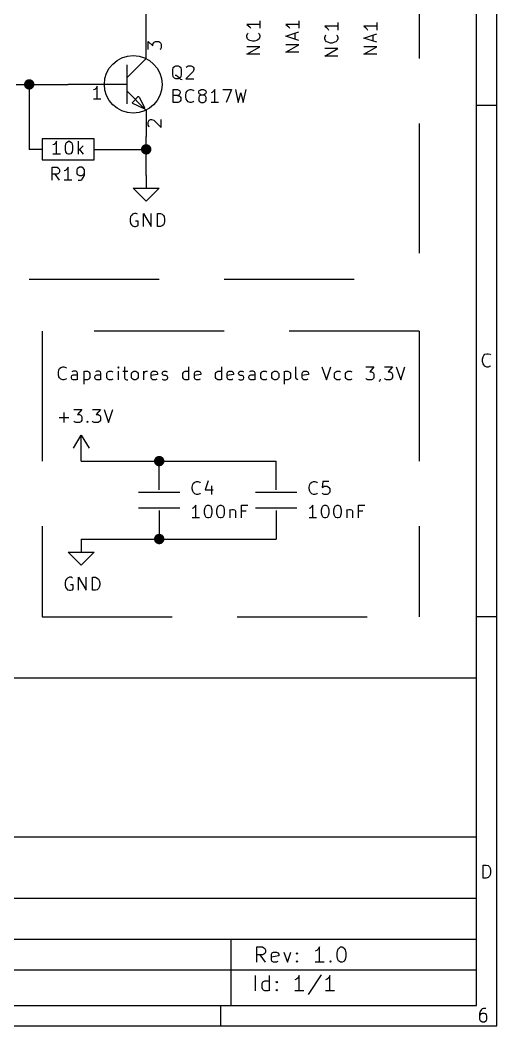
# Model space of a CAD drawing. Extents: x 0.4 to 11.3, y -7.9 to -0.4.
# Drawn here: x 9.465 to 11.299, y -7.874 to -4.002 of the extents above; entities that cross this region are included whole.
import ezdxf

# ---------------------------------------------------------------- set-up
doc = ezdxf.new("R2010")
doc.units = 0
doc.header["$MEASUREMENT"] = 0
doc.linetypes.add('DASHED', pattern=[0.75, 0.5, -0.25])
for name, color, linetype in [('BLACK', 7, 'CONTINUOUS'), ('BLUE3', 171, 'CONTINUOUS'), ('CYAN2', 4, 'CONTINUOUS'), ('GREEN2', 3, 'CONTINUOUS'), ('RED2', 1, 'CONTINUOUS')]:
    doc.layers.add(name, color=color, linetype=linetype)

msp = doc.modelspace()

# ---------------------------------------------------------------- linework, layer by layer
at = {"layer": 'BLACK', "linetype": 'CONTINUOUS'}
for p, q in [((10.387, -4.019), (10.337, -4.019)), ((10.337, -4.019), (10.344, -4.024)), ((10.344, -4.024), (10.349, -4.029)), ((10.387, -4.005), (10.387, -4.033)), ((10.537, -4.019), (10.487, -4.019)), ((10.487, -4.019), (10.494, -4.024)), ((10.494, -4.024), (10.499, -4.029)), ((10.537, -4.005), (10.537, -4.033)), ((10.687, -4.026), (10.637, -4.026)), ((10.637, -4.026), (10.644, -4.031)), ((10.687, -4.012), (10.687, -4.041)), ((10.837, -4.026), (10.787, -4.026)), ((10.787, -4.026), (10.794, -4.031)), ((10.837, -4.012), (10.837, -4.041)), ((10.337, -4.062), (10.34, -4.055)), ((10.337, -4.067), (10.337, -4.062)), ((10.34, -4.055), (10.342, -4.053)), ((10.349, -4.029), (10.351, -4.033)), ((10.382, -4.053), (10.385, -4.055)), ((10.385, -4.055), (10.387, -4.062)), ((10.387, -4.062), (10.387, -4.067)), ((10.487, -4.064), (10.537, -4.048)), ((10.537, -4.081), (10.487, -4.064)), ((10.499, -4.029), (10.501, -4.033)), ((10.523, -4.076), (10.523, -4.053)), ((10.637, -4.069), (10.64, -4.062)), ((10.64, -4.062), (10.642, -4.06)), ((10.644, -4.031), (10.649, -4.036)), ((10.649, -4.036), (10.651, -4.041)), ((10.682, -4.06), (10.685, -4.062)), ((10.685, -4.062), (10.687, -4.069)), ((10.787, -4.072), (10.837, -4.055)), ((10.794, -4.031), (10.799, -4.036)), ((10.799, -4.036), (10.801, -4.041)), ((10.823, -4.083), (10.823, -4.06)), ((10.34, -4.074), (10.337, -4.067)), ((10.344, -4.079), (10.34, -4.074)), ((10.349, -4.081), (10.344, -4.079)), ((10.359, -4.083), (10.349, -4.081)), ((10.366, -4.083), (10.359, -4.083)), ((10.375, -4.081), (10.366, -4.083)), ((10.38, -4.079), (10.375, -4.081)), ((10.385, -4.074), (10.38, -4.079)), ((10.387, -4.067), (10.385, -4.074)), ((10.487, -4.126), (10.537, -4.098)), ((10.537, -4.098), (10.487, -4.098)), ((10.637, -4.074), (10.637, -4.069)), ((10.64, -4.081), (10.637, -4.074)), ((10.644, -4.086), (10.64, -4.081)), ((10.649, -4.088), (10.644, -4.086)), ((10.659, -4.091), (10.649, -4.088)), ((10.666, -4.091), (10.659, -4.091)), ((10.675, -4.088), (10.666, -4.091)), ((10.68, -4.086), (10.675, -4.088)), ((10.685, -4.081), (10.68, -4.086)), ((10.687, -4.074), (10.685, -4.081)), ((10.687, -4.069), (10.687, -4.074)), ((10.837, -4.088), (10.787, -4.072)), ((10.337, -4.133), (10.387, -4.105)), ((10.387, -4.105), (10.337, -4.105)), ((10.387, -4.133), (10.337, -4.133)), ((10.537, -4.126), (10.487, -4.126)), ((10.637, -4.141), (10.687, -4.112)), ((10.687, -4.112), (10.637, -4.112)), ((10.687, -4.141), (10.637, -4.141)), ((10.787, -4.133), (10.837, -4.105)), ((10.837, -4.105), (10.787, -4.105)), ((10.837, -4.133), (10.787, -4.133))]:
    msp.add_line(p, q, dxfattribs=at)
at = {"layer": 'BLUE3', "linetype": 'DASHED'}
for p, q in [((11, -0.65), (11, -5)), ((8, -5), (11, -5)), ((11, -5.2), (9.55, -5.2)), ((9.55, -5.2), (9.55, -6.3)), ((11, -5.2), (11, -6.3)), ((9.55, -6.3), (11, -6.3))]:
    msp.add_line(p, q, dxfattribs=at)
at = {"layer": 'BLUE3', "linetype": 'CONTINUOUS'}
for p, q in [((9.617, -5.344), (9.622, -5.34)), ((9.622, -5.34), (9.629, -5.337)), ((9.629, -5.337), (9.633, -5.337)), ((9.633, -5.337), (9.641, -5.34)), ((9.641, -5.34), (9.643, -5.342)), ((9.843, -5.337), (9.841, -5.34)), ((9.841, -5.34), (9.843, -5.342)), ((9.845, -5.34), (9.843, -5.337)), ((9.843, -5.337), (9.843, -5.342)), ((9.843, -5.342), (9.845, -5.34)), ((9.867, -5.337), (9.867, -5.38)), ((10.114, -5.387), (10.114, -5.337)), ((10.241, -5.387), (10.241, -5.337)), ((10.526, -5.38), (10.526, -5.337)), ((10.626, -5.337), (10.643, -5.387)), ((10.643, -5.387), (10.66, -5.337)), ((10.795, -5.337), (10.826, -5.337)), ((10.826, -5.337), (10.81, -5.356)), ((10.867, -5.337), (10.898, -5.337)), ((10.898, -5.337), (10.881, -5.356)), ((10.912, -5.337), (10.929, -5.387)), ((10.929, -5.387), (10.945, -5.337)), ((9.612, -5.359), (9.614, -5.349)), ((9.612, -5.366), (9.612, -5.359)), ((9.614, -5.375), (9.612, -5.366)), ((9.614, -5.349), (9.617, -5.344)), ((9.617, -5.38), (9.614, -5.375)), ((9.622, -5.385), (9.617, -5.38)), ((9.662, -5.375), (9.664, -5.37)), ((9.662, -5.38), (9.662, -5.375)), ((9.664, -5.385), (9.662, -5.38)), ((9.669, -5.354), (9.664, -5.356)), ((9.664, -5.37), (9.669, -5.368)), ((9.679, -5.354), (9.669, -5.354)), ((9.669, -5.368), (9.681, -5.368)), ((9.683, -5.356), (9.679, -5.354)), ((9.681, -5.368), (9.686, -5.366)), ((9.686, -5.361), (9.683, -5.356)), ((9.686, -5.387), (9.686, -5.361)), ((9.71, -5.354), (9.71, -5.404)), ((9.71, -5.356), (9.714, -5.354)), ((9.714, -5.354), (9.724, -5.354)), ((9.724, -5.354), (9.729, -5.356)), ((9.729, -5.356), (9.731, -5.359)), ((9.731, -5.359), (9.733, -5.363)), ((9.733, -5.378), (9.731, -5.382)), ((9.733, -5.363), (9.733, -5.378)), ((9.753, -5.375), (9.755, -5.37)), ((9.753, -5.38), (9.753, -5.375)), ((9.755, -5.385), (9.753, -5.38)), ((9.76, -5.354), (9.755, -5.356)), ((9.755, -5.37), (9.76, -5.368)), ((9.769, -5.354), (9.76, -5.354)), ((9.76, -5.368), (9.772, -5.368)), ((9.774, -5.356), (9.769, -5.354)), ((9.772, -5.368), (9.776, -5.366)), ((9.776, -5.361), (9.774, -5.356)), ((9.776, -5.387), (9.776, -5.361)), ((9.798, -5.363), (9.8, -5.359)), ((9.798, -5.378), (9.798, -5.363)), ((9.8, -5.382), (9.798, -5.378)), ((9.8, -5.359), (9.803, -5.356)), ((9.803, -5.356), (9.807, -5.354)), ((9.807, -5.354), (9.817, -5.354)), ((9.817, -5.354), (9.822, -5.356)), ((9.843, -5.387), (9.843, -5.354)), ((9.86, -5.354), (9.879, -5.354)), ((9.867, -5.38), (9.869, -5.385)), ((9.893, -5.363), (9.895, -5.359)), ((9.893, -5.378), (9.893, -5.363)), ((9.895, -5.382), (9.893, -5.378)), ((9.895, -5.359), (9.898, -5.356)), ((9.898, -5.356), (9.903, -5.354)), ((9.903, -5.354), (9.91, -5.354)), ((9.91, -5.354), (9.914, -5.356)), ((9.914, -5.356), (9.917, -5.359)), ((9.917, -5.359), (9.919, -5.363)), ((9.919, -5.378), (9.917, -5.382)), ((9.919, -5.363), (9.919, -5.378)), ((9.941, -5.387), (9.941, -5.354)), ((9.941, -5.363), (9.943, -5.359)), ((9.943, -5.359), (9.945, -5.356)), ((9.945, -5.356), (9.95, -5.354)), ((9.95, -5.354), (9.955, -5.354)), ((9.969, -5.361), (9.972, -5.356)), ((9.969, -5.38), (9.969, -5.361)), ((9.993, -5.366), (9.969, -5.37)), ((9.972, -5.385), (9.969, -5.38)), ((9.972, -5.356), (9.976, -5.354)), ((9.976, -5.354), (9.986, -5.354)), ((9.986, -5.354), (9.991, -5.356)), ((9.991, -5.356), (9.993, -5.361)), ((9.993, -5.361), (9.993, -5.366)), ((10.012, -5.361), (10.014, -5.356)), ((10.012, -5.363), (10.012, -5.361)), ((10.014, -5.368), (10.012, -5.363)), ((10.014, -5.356), (10.019, -5.354)), ((10.019, -5.37), (10.014, -5.368)), ((10.019, -5.354), (10.026, -5.354)), ((10.026, -5.37), (10.019, -5.37)), ((10.026, -5.354), (10.031, -5.356)), ((10.031, -5.373), (10.026, -5.37)), ((10.033, -5.378), (10.031, -5.373)), ((10.031, -5.385), (10.033, -5.38)), ((10.033, -5.38), (10.033, -5.378)), ((10.091, -5.363), (10.093, -5.359)), ((10.091, -5.378), (10.091, -5.363)), ((10.093, -5.382), (10.091, -5.378)), ((10.093, -5.359), (10.095, -5.356)), ((10.095, -5.356), (10.1, -5.354)), ((10.1, -5.354), (10.11, -5.354)), ((10.11, -5.354), (10.114, -5.356)), ((10.136, -5.361), (10.138, -5.356)), ((10.136, -5.38), (10.136, -5.361)), ((10.16, -5.366), (10.136, -5.37)), ((10.138, -5.385), (10.136, -5.38)), ((10.138, -5.356), (10.143, -5.354)), ((10.143, -5.354), (10.153, -5.354)), ((10.153, -5.354), (10.157, -5.356)), ((10.157, -5.356), (10.16, -5.361)), ((10.16, -5.361), (10.16, -5.366)), ((10.217, -5.363), (10.219, -5.359)), ((10.217, -5.378), (10.217, -5.363)), ((10.219, -5.382), (10.217, -5.378)), ((10.219, -5.359), (10.222, -5.356)), ((10.222, -5.356), (10.226, -5.354)), ((10.226, -5.354), (10.236, -5.354)), ((10.236, -5.354), (10.241, -5.356)), ((10.262, -5.361), (10.264, -5.356)), ((10.262, -5.38), (10.262, -5.361)), ((10.286, -5.366), (10.262, -5.37)), ((10.264, -5.385), (10.262, -5.38)), ((10.264, -5.356), (10.269, -5.354)), ((10.269, -5.354), (10.279, -5.354)), ((10.279, -5.354), (10.283, -5.356)), ((10.283, -5.356), (10.286, -5.361)), ((10.286, -5.361), (10.286, -5.366)), ((10.305, -5.361), (10.307, -5.356)), ((10.305, -5.363), (10.305, -5.361)), ((10.307, -5.368), (10.305, -5.363)), ((10.307, -5.356), (10.312, -5.354)), ((10.312, -5.37), (10.307, -5.368)), ((10.312, -5.354), (10.319, -5.354)), ((10.319, -5.37), (10.312, -5.37)), ((10.319, -5.354), (10.324, -5.356)), ((10.324, -5.373), (10.319, -5.37)), ((10.326, -5.378), (10.324, -5.373)), ((10.324, -5.385), (10.326, -5.38)), ((10.326, -5.38), (10.326, -5.378)), ((10.345, -5.375), (10.348, -5.37)), ((10.345, -5.38), (10.345, -5.375)), ((10.348, -5.385), (10.345, -5.38)), ((10.353, -5.354), (10.348, -5.356)), ((10.348, -5.37), (10.353, -5.368)), ((10.362, -5.354), (10.353, -5.354)), ((10.353, -5.368), (10.364, -5.368)), ((10.367, -5.356), (10.362, -5.354)), ((10.364, -5.368), (10.369, -5.366)), ((10.369, -5.361), (10.367, -5.356)), ((10.369, -5.387), (10.369, -5.361)), ((10.391, -5.363), (10.393, -5.359)), ((10.391, -5.378), (10.391, -5.363)), ((10.393, -5.382), (10.391, -5.378)), ((10.393, -5.359), (10.395, -5.356)), ((10.395, -5.356), (10.4, -5.354)), ((10.4, -5.354), (10.41, -5.354)), ((10.41, -5.354), (10.414, -5.356)), ((10.433, -5.363), (10.436, -5.359)), ((10.433, -5.378), (10.433, -5.363)), ((10.436, -5.382), (10.433, -5.378)), ((10.436, -5.359), (10.438, -5.356)), ((10.438, -5.356), (10.443, -5.354)), ((10.443, -5.354), (10.45, -5.354)), ((10.45, -5.354), (10.455, -5.356)), ((10.455, -5.356), (10.457, -5.359)), ((10.457, -5.359), (10.46, -5.363)), ((10.46, -5.378), (10.457, -5.382)), ((10.46, -5.363), (10.46, -5.378)), ((10.481, -5.354), (10.481, -5.404)), ((10.481, -5.356), (10.486, -5.354)), ((10.486, -5.354), (10.495, -5.354)), ((10.495, -5.354), (10.5, -5.356)), ((10.5, -5.356), (10.503, -5.359)), ((10.503, -5.359), (10.505, -5.363)), ((10.505, -5.378), (10.503, -5.382)), ((10.505, -5.363), (10.505, -5.378)), ((10.529, -5.385), (10.526, -5.38)), ((10.55, -5.361), (10.553, -5.356)), ((10.55, -5.38), (10.55, -5.361)), ((10.574, -5.366), (10.55, -5.37)), ((10.553, -5.385), (10.55, -5.38)), ((10.553, -5.356), (10.557, -5.354)), ((10.557, -5.354), (10.567, -5.354)), ((10.567, -5.354), (10.572, -5.356)), ((10.572, -5.356), (10.574, -5.361)), ((10.574, -5.361), (10.574, -5.366)), ((10.674, -5.363), (10.676, -5.359)), ((10.674, -5.378), (10.674, -5.363)), ((10.676, -5.382), (10.674, -5.378)), ((10.676, -5.359), (10.679, -5.356)), ((10.679, -5.356), (10.683, -5.354)), ((10.683, -5.354), (10.693, -5.354)), ((10.693, -5.354), (10.698, -5.356)), ((10.717, -5.363), (10.719, -5.359)), ((10.717, -5.378), (10.717, -5.363)), ((10.719, -5.382), (10.717, -5.378)), ((10.719, -5.359), (10.722, -5.356)), ((10.722, -5.356), (10.726, -5.354)), ((10.726, -5.354), (10.736, -5.354)), ((10.736, -5.354), (10.741, -5.356)), ((10.81, -5.356), (10.817, -5.356)), ((10.817, -5.356), (10.822, -5.359)), ((10.822, -5.359), (10.824, -5.361)), ((10.824, -5.361), (10.826, -5.366)), ((10.826, -5.378), (10.824, -5.382)), ((10.826, -5.366), (10.826, -5.378)), ((10.881, -5.356), (10.888, -5.356)), ((10.888, -5.356), (10.893, -5.359)), ((10.893, -5.359), (10.895, -5.361)), ((10.895, -5.361), (10.898, -5.366)), ((10.898, -5.378), (10.895, -5.382)), ((10.898, -5.366), (10.898, -5.378)), ((9.629, -5.387), (9.622, -5.385)), ((9.633, -5.387), (9.629, -5.387)), ((9.641, -5.385), (9.633, -5.387)), ((9.643, -5.382), (9.641, -5.385)), ((9.669, -5.387), (9.664, -5.385)), ((9.681, -5.387), (9.669, -5.387)), ((9.686, -5.385), (9.681, -5.387)), ((9.714, -5.387), (9.71, -5.385)), ((9.724, -5.387), (9.714, -5.387)), ((9.729, -5.385), (9.724, -5.387)), ((9.731, -5.382), (9.729, -5.385)), ((9.76, -5.387), (9.755, -5.385)), ((9.772, -5.387), (9.76, -5.387)), ((9.776, -5.385), (9.772, -5.387)), ((9.803, -5.385), (9.8, -5.382)), ((9.807, -5.387), (9.803, -5.385)), ((9.817, -5.387), (9.807, -5.387)), ((9.822, -5.385), (9.817, -5.387)), ((9.869, -5.385), (9.874, -5.387)), ((9.874, -5.387), (9.879, -5.387)), ((9.898, -5.385), (9.895, -5.382)), ((9.903, -5.387), (9.898, -5.385)), ((9.91, -5.387), (9.903, -5.387)), ((9.914, -5.385), (9.91, -5.387)), ((9.917, -5.382), (9.914, -5.385)), ((9.976, -5.387), (9.972, -5.385)), ((9.986, -5.387), (9.976, -5.387)), ((9.991, -5.385), (9.986, -5.387)), ((10.012, -5.385), (10.017, -5.387)), ((10.017, -5.387), (10.026, -5.387)), ((10.026, -5.387), (10.031, -5.385)), ((10.095, -5.385), (10.093, -5.382)), ((10.1, -5.387), (10.095, -5.385)), ((10.11, -5.387), (10.1, -5.387)), ((10.114, -5.385), (10.11, -5.387)), ((10.143, -5.387), (10.138, -5.385)), ((10.153, -5.387), (10.143, -5.387)), ((10.157, -5.385), (10.153, -5.387)), ((10.222, -5.385), (10.219, -5.382)), ((10.226, -5.387), (10.222, -5.385)), ((10.236, -5.387), (10.226, -5.387)), ((10.241, -5.385), (10.236, -5.387)), ((10.269, -5.387), (10.264, -5.385)), ((10.279, -5.387), (10.269, -5.387)), ((10.283, -5.385), (10.279, -5.387)), ((10.305, -5.385), (10.31, -5.387)), ((10.31, -5.387), (10.319, -5.387)), ((10.319, -5.387), (10.324, -5.385)), ((10.353, -5.387), (10.348, -5.385)), ((10.364, -5.387), (10.353, -5.387)), ((10.369, -5.385), (10.364, -5.387)), ((10.395, -5.385), (10.393, -5.382)), ((10.4, -5.387), (10.395, -5.385)), ((10.41, -5.387), (10.4, -5.387)), ((10.414, -5.385), (10.41, -5.387)), ((10.438, -5.385), (10.436, -5.382)), ((10.443, -5.387), (10.438, -5.385)), ((10.45, -5.387), (10.443, -5.387)), ((10.455, -5.385), (10.45, -5.387)), ((10.457, -5.382), (10.455, -5.385)), ((10.486, -5.387), (10.481, -5.385)), ((10.495, -5.387), (10.486, -5.387)), ((10.5, -5.385), (10.495, -5.387)), ((10.503, -5.382), (10.5, -5.385)), ((10.533, -5.387), (10.529, -5.385)), ((10.557, -5.387), (10.553, -5.385)), ((10.567, -5.387), (10.557, -5.387)), ((10.572, -5.385), (10.567, -5.387)), ((10.679, -5.385), (10.676, -5.382)), ((10.683, -5.387), (10.679, -5.385)), ((10.693, -5.387), (10.683, -5.387)), ((10.698, -5.385), (10.693, -5.387)), ((10.722, -5.385), (10.719, -5.382)), ((10.726, -5.387), (10.722, -5.385)), ((10.736, -5.387), (10.726, -5.387)), ((10.741, -5.385), (10.736, -5.387)), ((10.798, -5.385), (10.795, -5.382)), ((10.803, -5.387), (10.798, -5.385)), ((10.817, -5.387), (10.803, -5.387)), ((10.822, -5.385), (10.817, -5.387)), ((10.824, -5.382), (10.822, -5.385)), ((10.848, -5.392), (10.845, -5.394)), ((10.85, -5.387), (10.848, -5.392)), ((10.85, -5.385), (10.85, -5.387)), ((10.869, -5.385), (10.867, -5.382)), ((10.874, -5.387), (10.869, -5.385)), ((10.888, -5.387), (10.874, -5.387)), ((10.893, -5.385), (10.888, -5.387)), ((10.895, -5.382), (10.893, -5.385))]:
    msp.add_line(p, q, dxfattribs=at)
at = {"layer": 'CYAN2', "linetype": 'CONTINUOUS'}
for p, q in [((10.054, -4.185), (10.059, -4.181)), ((10.059, -4.181), (10.064, -4.178)), ((10.064, -4.178), (10.073, -4.178)), ((10.073, -4.178), (10.078, -4.181)), ((10.078, -4.181), (10.083, -4.185)), ((10.104, -4.183), (10.107, -4.181)), ((10.107, -4.181), (10.112, -4.178)), ((10.112, -4.178), (10.123, -4.178)), ((10.123, -4.178), (10.128, -4.181)), ((10.128, -4.181), (10.131, -4.183)), ((10.052, -4.195), (10.054, -4.185)), ((10.052, -4.211), (10.052, -4.195)), ((10.054, -4.221), (10.052, -4.211)), ((10.066, -4.216), (10.062, -4.216)), ((10.071, -4.219), (10.066, -4.216)), ((10.078, -4.226), (10.071, -4.219)), ((10.083, -4.185), (10.085, -4.195)), ((10.085, -4.211), (10.083, -4.221)), ((10.085, -4.195), (10.085, -4.211)), ((10.131, -4.2), (10.102, -4.228)), ((10.131, -4.183), (10.133, -4.188)), ((10.133, -4.192), (10.131, -4.2)), ((10.133, -4.188), (10.133, -4.192)), ((10.059, -4.226), (10.054, -4.221)), ((10.064, -4.228), (10.059, -4.226)), ((10.073, -4.228), (10.064, -4.228)), ((10.078, -4.226), (10.073, -4.228)), ((10.083, -4.221), (10.078, -4.226)), ((10.083, -4.231), (10.078, -4.226)), ((10.088, -4.233), (10.083, -4.231)), ((10.102, -4.228), (10.133, -4.228)), ((10.054, -4.319), (10.054, -4.269)), ((10.054, -4.269), (10.071, -4.269)), ((10.071, -4.293), (10.054, -4.293)), ((10.071, -4.269), (10.076, -4.272)), ((10.076, -4.291), (10.071, -4.293)), ((10.071, -4.293), (10.078, -4.295)), ((10.076, -4.272), (10.078, -4.274)), ((10.078, -4.288), (10.076, -4.291)), ((10.078, -4.274), (10.081, -4.279)), ((10.081, -4.283), (10.078, -4.288)), ((10.078, -4.295), (10.081, -4.298)), ((10.081, -4.279), (10.081, -4.283)), ((10.102, -4.291), (10.104, -4.281)), ((10.102, -4.298), (10.102, -4.291)), ((10.104, -4.281), (10.107, -4.276)), ((10.107, -4.276), (10.112, -4.272)), ((10.112, -4.272), (10.119, -4.269)), ((10.119, -4.269), (10.123, -4.269)), ((10.123, -4.269), (10.131, -4.272)), ((10.131, -4.272), (10.133, -4.274)), ((10.152, -4.279), (10.154, -4.274)), ((10.152, -4.281), (10.152, -4.279)), ((10.154, -4.286), (10.152, -4.281)), ((10.154, -4.295), (10.152, -4.3)), ((10.154, -4.274), (10.157, -4.272)), ((10.157, -4.288), (10.154, -4.286)), ((10.157, -4.293), (10.154, -4.295)), ((10.157, -4.272), (10.162, -4.269)), ((10.162, -4.291), (10.157, -4.288)), ((10.162, -4.291), (10.157, -4.293)), ((10.162, -4.269), (10.171, -4.269)), ((10.171, -4.291), (10.162, -4.291)), ((10.171, -4.269), (10.176, -4.272)), ((10.176, -4.288), (10.171, -4.291)), ((10.176, -4.293), (10.171, -4.291)), ((10.176, -4.272), (10.178, -4.274)), ((10.178, -4.286), (10.176, -4.288)), ((10.178, -4.295), (10.176, -4.293)), ((10.178, -4.274), (10.181, -4.279)), ((10.181, -4.281), (10.178, -4.286)), ((10.181, -4.3), (10.178, -4.295)), ((10.181, -4.279), (10.181, -4.281)), ((10.204, -4.281), (10.2, -4.283)), ((10.209, -4.276), (10.204, -4.281)), ((10.214, -4.269), (10.209, -4.276)), ((10.214, -4.319), (10.214, -4.269)), ((10.245, -4.269), (10.278, -4.269)), ((10.278, -4.269), (10.257, -4.319)), ((10.293, -4.269), (10.304, -4.319)), ((10.304, -4.319), (10.314, -4.283)), ((10.314, -4.283), (10.323, -4.319)), ((10.323, -4.319), (10.335, -4.269)), ((10.073, -4.319), (10.054, -4.319)), ((10.078, -4.317), (10.073, -4.319)), ((10.081, -4.314), (10.078, -4.317)), ((10.081, -4.298), (10.083, -4.302)), ((10.083, -4.31), (10.081, -4.314)), ((10.083, -4.302), (10.083, -4.31)), ((10.104, -4.307), (10.102, -4.298)), ((10.107, -4.312), (10.104, -4.307)), ((10.112, -4.317), (10.107, -4.312)), ((10.119, -4.319), (10.112, -4.317)), ((10.123, -4.319), (10.119, -4.319)), ((10.131, -4.317), (10.123, -4.319)), ((10.133, -4.314), (10.131, -4.317)), ((10.152, -4.3), (10.152, -4.31)), ((10.152, -4.31), (10.154, -4.314)), ((10.154, -4.314), (10.157, -4.317)), ((10.157, -4.317), (10.162, -4.319)), ((10.162, -4.319), (10.171, -4.319)), ((10.171, -4.319), (10.176, -4.317)), ((10.176, -4.317), (10.178, -4.314)), ((10.178, -4.314), (10.181, -4.31)), ((10.181, -4.31), (10.181, -4.3)), ((10.228, -4.319), (10.2, -4.319)), ((9.596, -4.481), (9.591, -4.483)), ((9.601, -4.476), (9.596, -4.481)), ((9.605, -4.469), (9.601, -4.476)), ((9.605, -4.519), (9.605, -4.469)), ((9.639, -4.488), (9.641, -4.479)), ((9.639, -4.5), (9.639, -4.488)), ((9.641, -4.479), (9.644, -4.474)), ((9.644, -4.474), (9.646, -4.472)), ((9.646, -4.472), (9.651, -4.469)), ((9.651, -4.469), (9.655, -4.469)), ((9.655, -4.469), (9.66, -4.472)), ((9.66, -4.472), (9.663, -4.474)), ((9.663, -4.474), (9.665, -4.479)), ((9.665, -4.479), (9.667, -4.488)), ((9.667, -4.488), (9.667, -4.5)), ((9.689, -4.519), (9.689, -4.469)), ((9.708, -4.486), (9.689, -4.505)), ((9.62, -4.519), (9.591, -4.519)), ((9.641, -4.51), (9.639, -4.5)), ((9.644, -4.514), (9.641, -4.51)), ((9.646, -4.517), (9.644, -4.514)), ((9.651, -4.519), (9.646, -4.517)), ((9.655, -4.519), (9.651, -4.519)), ((9.66, -4.517), (9.655, -4.519)), ((9.663, -4.514), (9.66, -4.517)), ((9.665, -4.51), (9.663, -4.514)), ((9.667, -4.5), (9.665, -4.51)), ((9.694, -4.5), (9.708, -4.519)), ((9.588, -4.619), (9.588, -4.569)), ((9.588, -4.569), (9.607, -4.569)), ((9.607, -4.595), (9.588, -4.595)), ((9.616, -4.619), (9.6, -4.595)), ((9.607, -4.569), (9.612, -4.572)), ((9.612, -4.593), (9.607, -4.595)), ((9.612, -4.572), (9.614, -4.574)), ((9.614, -4.591), (9.612, -4.593)), ((9.614, -4.574), (9.616, -4.579)), ((9.616, -4.586), (9.614, -4.591)), ((9.616, -4.579), (9.616, -4.586)), ((9.64, -4.581), (9.635, -4.583)), ((9.645, -4.576), (9.64, -4.581)), ((9.65, -4.569), (9.645, -4.576)), ((9.65, -4.619), (9.65, -4.569)), ((9.685, -4.574), (9.683, -4.579)), ((9.683, -4.579), (9.683, -4.591)), ((9.683, -4.591), (9.685, -4.595)), ((9.688, -4.572), (9.685, -4.574)), ((9.685, -4.595), (9.688, -4.598)), ((9.693, -4.569), (9.688, -4.572)), ((9.688, -4.598), (9.693, -4.6)), ((9.702, -4.569), (9.693, -4.569)), ((9.693, -4.6), (9.702, -4.6)), ((9.707, -4.572), (9.702, -4.569)), ((9.702, -4.6), (9.707, -4.598)), ((9.704, -4.614), (9.709, -4.607)), ((9.709, -4.574), (9.707, -4.572)), ((9.707, -4.598), (9.709, -4.595)), ((9.712, -4.579), (9.709, -4.574)), ((9.709, -4.595), (9.712, -4.591)), ((9.709, -4.607), (9.712, -4.598)), ((9.712, -4.598), (9.712, -4.579)), ((9.664, -4.619), (9.635, -4.619)), ((9.688, -4.619), (9.697, -4.619)), ((9.697, -4.619), (9.702, -4.617)), ((9.702, -4.617), (9.704, -4.614)), ((9.89, -4.759), (9.888, -4.769)), ((9.893, -4.754), (9.89, -4.759)), ((9.897, -4.75), (9.893, -4.754)), ((9.905, -4.747), (9.897, -4.75)), ((9.912, -4.747), (9.905, -4.747)), ((9.916, -4.75), (9.912, -4.747)), ((9.94, -4.797), (9.94, -4.747)), ((9.94, -4.747), (9.969, -4.797)), ((9.969, -4.797), (9.969, -4.747)), ((9.993, -4.797), (9.993, -4.747)), ((9.993, -4.747), (10.005, -4.747)), ((10.005, -4.747), (10.012, -4.75)), ((10.012, -4.75), (10.016, -4.754)), ((10.016, -4.754), (10.019, -4.759)), ((10.019, -4.759), (10.021, -4.769)), ((9.888, -4.769), (9.888, -4.776)), ((9.888, -4.776), (9.89, -4.785)), ((9.89, -4.785), (9.893, -4.79)), ((9.893, -4.79), (9.897, -4.795)), ((9.897, -4.795), (9.905, -4.797)), ((9.905, -4.797), (9.909, -4.797)), ((9.919, -4.776), (9.909, -4.776)), ((9.909, -4.797), (9.916, -4.795)), ((9.916, -4.795), (9.919, -4.792)), ((9.919, -4.792), (9.919, -4.776)), ((10.005, -4.797), (9.993, -4.797)), ((10.012, -4.795), (10.005, -4.797)), ((10.016, -4.79), (10.012, -4.795)), ((10.019, -4.785), (10.016, -4.79)), ((10.021, -4.776), (10.019, -4.785)), ((10.021, -4.769), (10.021, -4.776)), ((9.615, -5.532), (9.653, -5.532)), ((9.634, -5.551), (9.634, -5.513)), ((9.672, -5.501), (9.703, -5.501)), ((9.703, -5.501), (9.686, -5.52)), ((9.686, -5.52), (9.693, -5.52)), ((9.693, -5.52), (9.698, -5.523)), ((9.698, -5.523), (9.7, -5.525)), ((9.7, -5.525), (9.703, -5.53)), ((9.703, -5.53), (9.703, -5.542)), ((9.743, -5.501), (9.774, -5.501)), ((9.774, -5.501), (9.757, -5.52)), ((9.757, -5.52), (9.765, -5.52)), ((9.765, -5.52), (9.769, -5.523)), ((9.769, -5.523), (9.772, -5.525)), ((9.772, -5.525), (9.774, -5.53)), ((9.774, -5.53), (9.774, -5.542)), ((9.788, -5.501), (9.805, -5.551)), ((9.805, -5.551), (9.822, -5.501)), ((9.674, -5.549), (9.672, -5.546)), ((9.679, -5.551), (9.674, -5.549)), ((9.693, -5.551), (9.679, -5.551)), ((9.698, -5.549), (9.693, -5.551)), ((9.7, -5.546), (9.698, -5.549)), ((9.703, -5.542), (9.7, -5.546)), ((9.722, -5.549), (9.724, -5.546)), ((9.724, -5.551), (9.722, -5.549)), ((9.724, -5.546), (9.726, -5.549)), ((9.724, -5.546), (9.724, -5.551)), ((9.726, -5.549), (9.724, -5.551)), ((9.745, -5.549), (9.743, -5.546)), ((9.75, -5.551), (9.745, -5.549)), ((9.765, -5.551), (9.75, -5.551)), ((9.769, -5.549), (9.765, -5.551)), ((9.772, -5.546), (9.769, -5.549)), ((9.774, -5.542), (9.772, -5.546)), ((10.127, -5.8), (10.13, -5.79)), ((10.127, -5.807), (10.127, -5.8)), ((10.13, -5.816), (10.127, -5.807)), ((10.13, -5.79), (10.132, -5.785)), ((10.132, -5.785), (10.137, -5.781)), ((10.137, -5.781), (10.144, -5.778)), ((10.144, -5.778), (10.149, -5.778)), ((10.149, -5.778), (10.156, -5.781)), ((10.156, -5.781), (10.158, -5.783)), ((10.189, -5.776), (10.177, -5.811)), ((10.201, -5.795), (10.201, -5.828)), ((10.577, -5.8), (10.58, -5.79)), ((10.577, -5.807), (10.577, -5.8)), ((10.58, -5.816), (10.577, -5.807)), ((10.58, -5.79), (10.582, -5.785)), ((10.582, -5.785), (10.587, -5.781)), ((10.587, -5.781), (10.594, -5.778)), ((10.594, -5.778), (10.599, -5.778)), ((10.599, -5.778), (10.606, -5.781)), ((10.606, -5.781), (10.608, -5.783)), ((10.63, -5.778), (10.627, -5.802)), ((10.627, -5.802), (10.63, -5.8)), ((10.653, -5.778), (10.63, -5.778)), ((10.63, -5.8), (10.634, -5.797)), ((10.634, -5.797), (10.646, -5.797)), ((10.646, -5.797), (10.651, -5.8)), ((10.651, -5.8), (10.653, -5.802)), ((10.653, -5.802), (10.656, -5.807)), ((10.656, -5.807), (10.656, -5.819)), ((10.132, -5.821), (10.13, -5.816)), ((10.137, -5.826), (10.132, -5.821)), ((10.144, -5.828), (10.137, -5.826)), ((10.149, -5.828), (10.144, -5.828)), ((10.156, -5.826), (10.149, -5.828)), ((10.158, -5.823), (10.156, -5.826)), ((10.177, -5.811), (10.208, -5.811)), ((10.582, -5.821), (10.58, -5.816)), ((10.587, -5.826), (10.582, -5.821)), ((10.594, -5.828), (10.587, -5.826)), ((10.599, -5.828), (10.594, -5.828)), ((10.606, -5.826), (10.599, -5.828)), ((10.608, -5.823), (10.606, -5.826)), ((10.63, -5.826), (10.627, -5.823)), ((10.634, -5.828), (10.63, -5.826)), ((10.646, -5.828), (10.634, -5.828)), ((10.651, -5.826), (10.646, -5.828)), ((10.653, -5.823), (10.651, -5.826)), ((10.656, -5.819), (10.653, -5.823)), ((10.131, -5.881), (10.127, -5.883)), ((10.136, -5.876), (10.131, -5.881)), ((10.141, -5.869), (10.136, -5.876)), ((10.141, -5.919), (10.141, -5.869)), ((10.174, -5.888), (10.177, -5.879)), ((10.177, -5.879), (10.179, -5.874)), ((10.179, -5.874), (10.181, -5.872)), ((10.181, -5.872), (10.186, -5.869)), ((10.186, -5.869), (10.191, -5.869)), ((10.191, -5.869), (10.196, -5.872)), ((10.196, -5.872), (10.198, -5.874)), ((10.198, -5.874), (10.2, -5.879)), ((10.2, -5.879), (10.203, -5.888)), ((10.222, -5.888), (10.224, -5.879)), ((10.224, -5.879), (10.227, -5.874)), ((10.227, -5.874), (10.229, -5.872)), ((10.229, -5.872), (10.234, -5.869)), ((10.234, -5.869), (10.238, -5.869)), ((10.238, -5.869), (10.243, -5.872)), ((10.243, -5.872), (10.246, -5.874)), ((10.246, -5.874), (10.248, -5.879)), ((10.248, -5.879), (10.25, -5.888)), ((10.317, -5.919), (10.317, -5.869)), ((10.317, -5.869), (10.341, -5.869)), ((10.581, -5.881), (10.577, -5.883)), ((10.586, -5.876), (10.581, -5.881)), ((10.591, -5.869), (10.586, -5.876)), ((10.591, -5.919), (10.591, -5.869)), ((10.624, -5.888), (10.627, -5.879)), ((10.627, -5.879), (10.629, -5.874)), ((10.629, -5.874), (10.631, -5.872)), ((10.631, -5.872), (10.636, -5.869)), ((10.636, -5.869), (10.641, -5.869)), ((10.641, -5.869), (10.646, -5.872)), ((10.646, -5.872), (10.648, -5.874)), ((10.648, -5.874), (10.65, -5.879)), ((10.65, -5.879), (10.653, -5.888)), ((10.672, -5.888), (10.674, -5.879)), ((10.674, -5.879), (10.677, -5.874)), ((10.677, -5.874), (10.679, -5.872)), ((10.679, -5.872), (10.684, -5.869)), ((10.684, -5.869), (10.688, -5.869)), ((10.688, -5.869), (10.693, -5.872)), ((10.693, -5.872), (10.696, -5.874)), ((10.696, -5.874), (10.698, -5.879)), ((10.698, -5.879), (10.7, -5.888)), ((10.767, -5.919), (10.767, -5.869)), ((10.767, -5.869), (10.791, -5.869)), ((10.155, -5.919), (10.127, -5.919)), ((10.174, -5.9), (10.174, -5.888)), ((10.177, -5.91), (10.174, -5.9)), ((10.179, -5.914), (10.177, -5.91)), ((10.181, -5.917), (10.179, -5.914)), ((10.186, -5.919), (10.181, -5.917)), ((10.191, -5.919), (10.186, -5.919)), ((10.196, -5.917), (10.191, -5.919)), ((10.198, -5.914), (10.196, -5.917)), ((10.2, -5.91), (10.198, -5.914)), ((10.203, -5.9), (10.2, -5.91)), ((10.203, -5.888), (10.203, -5.9)), ((10.222, -5.9), (10.222, -5.888)), ((10.224, -5.91), (10.222, -5.9)), ((10.227, -5.914), (10.224, -5.91)), ((10.229, -5.917), (10.227, -5.914)), ((10.234, -5.919), (10.229, -5.917)), ((10.238, -5.919), (10.234, -5.919)), ((10.243, -5.917), (10.238, -5.919)), ((10.246, -5.914), (10.243, -5.917)), ((10.248, -5.91), (10.246, -5.914)), ((10.25, -5.9), (10.248, -5.91)), ((10.25, -5.888), (10.25, -5.9)), ((10.272, -5.886), (10.272, -5.919)), ((10.272, -5.891), (10.274, -5.888)), ((10.274, -5.888), (10.279, -5.886)), ((10.279, -5.886), (10.286, -5.886)), ((10.286, -5.886), (10.291, -5.888)), ((10.291, -5.888), (10.293, -5.893)), ((10.293, -5.893), (10.293, -5.919)), ((10.334, -5.893), (10.317, -5.893)), ((10.605, -5.919), (10.577, -5.919)), ((10.624, -5.9), (10.624, -5.888)), ((10.627, -5.91), (10.624, -5.9)), ((10.629, -5.914), (10.627, -5.91)), ((10.631, -5.917), (10.629, -5.914)), ((10.636, -5.919), (10.631, -5.917)), ((10.641, -5.919), (10.636, -5.919)), ((10.646, -5.917), (10.641, -5.919)), ((10.648, -5.914), (10.646, -5.917)), ((10.65, -5.91), (10.648, -5.914)), ((10.653, -5.9), (10.65, -5.91)), ((10.653, -5.888), (10.653, -5.9)), ((10.672, -5.9), (10.672, -5.888)), ((10.674, -5.91), (10.672, -5.9)), ((10.677, -5.914), (10.674, -5.91)), ((10.679, -5.917), (10.677, -5.914)), ((10.684, -5.919), (10.679, -5.917)), ((10.688, -5.919), (10.684, -5.919)), ((10.693, -5.917), (10.688, -5.919)), ((10.696, -5.914), (10.693, -5.917)), ((10.698, -5.91), (10.696, -5.914)), ((10.7, -5.9), (10.698, -5.91)), ((10.7, -5.888), (10.7, -5.9)), ((10.722, -5.886), (10.722, -5.919)), ((10.722, -5.891), (10.724, -5.888)), ((10.724, -5.888), (10.729, -5.886)), ((10.729, -5.886), (10.736, -5.886)), ((10.736, -5.886), (10.741, -5.888)), ((10.741, -5.888), (10.743, -5.893)), ((10.743, -5.893), (10.743, -5.919)), ((10.784, -5.893), (10.767, -5.893)), ((9.643, -6.154), (9.64, -6.159)), ((9.647, -6.15), (9.643, -6.154)), ((9.655, -6.147), (9.647, -6.15)), ((9.662, -6.147), (9.655, -6.147)), ((9.666, -6.15), (9.662, -6.147)), ((9.69, -6.197), (9.69, -6.147)), ((9.69, -6.147), (9.719, -6.197)), ((9.719, -6.197), (9.719, -6.147)), ((9.743, -6.197), (9.743, -6.147)), ((9.743, -6.147), (9.755, -6.147)), ((9.755, -6.147), (9.762, -6.15)), ((9.762, -6.15), (9.766, -6.154)), ((9.766, -6.154), (9.769, -6.159)), ((9.64, -6.159), (9.638, -6.169)), ((9.638, -6.169), (9.638, -6.176)), ((9.638, -6.176), (9.64, -6.185)), ((9.64, -6.185), (9.643, -6.19)), ((9.643, -6.19), (9.647, -6.195)), ((9.669, -6.176), (9.659, -6.176)), ((9.666, -6.195), (9.669, -6.192)), ((9.669, -6.192), (9.669, -6.176)), ((9.766, -6.19), (9.762, -6.195)), ((9.769, -6.185), (9.766, -6.19)), ((9.769, -6.159), (9.771, -6.169)), ((9.771, -6.176), (9.769, -6.185)), ((9.771, -6.169), (9.771, -6.176)), ((9.647, -6.195), (9.655, -6.197)), ((9.655, -6.197), (9.659, -6.197)), ((9.659, -6.197), (9.666, -6.195)), ((9.755, -6.197), (9.743, -6.197)), ((9.762, -6.195), (9.755, -6.197))]:
    msp.add_line(p, q, dxfattribs=at)
at = {"layer": 'GREEN2', "linetype": 'CONTINUOUS'}
for p, q in [((9.95, -4.05), (9.95, -3.9)), ((9.45, -4.25), (9.5, -4.25)), ((9.5, -4.25), (9.65, -4.25)), ((9.5, -4.25), (9.5, -4.5)), ((9.95, -4.5), (9.95, -4.45)), ((9.8, -4.5), (9.95, -4.5)), ((9.95, -4.6), (9.95, -4.5)), ((9.7, -5.7), (10, -5.7)), ((10, -5.7), (10.45, -5.7)), ((9.7, -6), (10, -6)), ((10, -6), (10.45, -6))]:
    msp.add_line(p, q, dxfattribs=at)
at = {"layer": 'GREEN2', "const_width": 0.02}
for points in [[(9.49, -4.25, 1), (9.51, -4.25, 1)], [(9.94, -4.5, 1), (9.96, -4.5, 1)], [(9.99, -5.7, 1), (10.01, -5.7, 1)], [(9.99, -6, 1), (10.01, -6, 1)]]:
    msp.add_lwpolyline(points, format="xyb", close=True, dxfattribs=at)
at = {"layer": 'RED2', "linetype": 'CONTINUOUS'}
for p, q in [((11.299, -7.874), (11.299, -0.394)), ((11.221, -7.796), (11.221, -0.472)), ((9.95, -4.15), (9.95, -4.05)), ((9.957, -4.116), (9.957, -4.085)), ((9.957, -4.085), (9.976, -4.102)), ((9.976, -4.095), (9.979, -4.09)), ((9.976, -4.102), (9.976, -4.095)), ((9.979, -4.09), (9.981, -4.088)), ((9.981, -4.088), (9.986, -4.085)), ((9.986, -4.085), (9.998, -4.085)), ((9.998, -4.085), (10.002, -4.088)), ((10.002, -4.088), (10.005, -4.09)), ((10.005, -4.09), (10.007, -4.095)), ((10.007, -4.095), (10.007, -4.109)), ((10.005, -4.114), (10.002, -4.116)), ((10.007, -4.109), (10.005, -4.114)), ((9.875, -4.225), (9.95, -4.15)), ((9.875, -4.175), (9.875, -4.325)), ((9.875, -4.25), (9.65, -4.25)), ((9.762, -4.257), (9.757, -4.264)), ((9.762, -4.307), (9.762, -4.257)), ((9.752, -4.269), (9.747, -4.271)), ((9.757, -4.264), (9.752, -4.269)), ((9.875, -4.275), (9.95, -4.35)), ((9.918, -4.298), (9.918, -4.297)), ((9.918, -4.297), (9.921, -4.297)), ((9.921, -4.297), (9.923, -4.299)), ((9.776, -4.307), (9.747, -4.307)), ((9.897, -4.319), (9.918, -4.298)), ((9.897, -4.321), (9.897, -4.319)), ((9.899, -4.323), (9.897, -4.321)), ((9.939, -4.343), (9.899, -4.323)), ((9.923, -4.299), (9.943, -4.339)), ((11.299, -4.331), (11.221, -4.331)), ((9.941, -4.343), (9.939, -4.343)), ((9.943, -4.341), (9.941, -4.343)), ((9.943, -4.339), (9.943, -4.341)), ((9.95, -4.35), (9.95, -4.45)), ((9.957, -4.395), (9.96, -4.39)), ((9.957, -4.407), (9.957, -4.395)), ((9.96, -4.411), (9.957, -4.407)), ((9.96, -4.39), (9.962, -4.388)), ((9.962, -4.414), (9.96, -4.411)), ((9.962, -4.388), (9.967, -4.385)), ((9.967, -4.385), (9.971, -4.385)), ((9.971, -4.385), (9.979, -4.388)), ((9.979, -4.388), (10.007, -4.416)), ((10.007, -4.416), (10.007, -4.385)), ((9.75, -4.46), (9.55, -4.46)), ((9.55, -4.46), (9.55, -4.54)), ((9.75, -4.54), (9.75, -4.46)), ((9.55, -4.5), (9.5, -4.5)), ((9.75, -4.5), (9.8, -4.5)), ((9.55, -4.54), (9.75, -4.54)), ((9.95, -4.6), (9.95, -4.65)), ((9.95, -4.7), (9.9, -4.65)), ((9.9, -4.65), (9.95, -4.65)), ((9.95, -4.65), (10, -4.65)), ((10, -4.65), (9.95, -4.7)), ((11.244, -5.308), (11.246, -5.299)), ((11.246, -5.299), (11.249, -5.294)), ((11.249, -5.294), (11.253, -5.289)), ((11.253, -5.289), (11.261, -5.287)), ((11.261, -5.287), (11.266, -5.287)), ((11.266, -5.287), (11.273, -5.289)), ((11.273, -5.289), (11.275, -5.291)), ((11.244, -5.316), (11.244, -5.308)), ((11.246, -5.325), (11.244, -5.316)), ((11.249, -5.33), (11.246, -5.325)), ((11.253, -5.335), (11.249, -5.33)), ((11.261, -5.338), (11.253, -5.335)), ((11.266, -5.338), (11.261, -5.338)), ((11.273, -5.335), (11.266, -5.338)), ((11.275, -5.333), (11.273, -5.335)), ((9.67, -5.65), (9.7, -5.6)), ((9.7, -5.7), (9.7, -5.6)), ((9.7, -5.6), (9.73, -5.65)), ((10, -5.81), (10, -5.7)), ((10.45, -5.81), (10.45, -5.7)), ((9.92, -5.82), (10.08, -5.82)), ((10.37, -5.82), (10.53, -5.82)), ((9.92, -5.88), (10.08, -5.88)), ((10.37, -5.88), (10.53, -5.88)), ((10, -5.89), (10, -6)), ((10.45, -5.89), (10.45, -6)), ((9.7, -6), (9.7, -6.05)), ((9.7, -6.1), (9.65, -6.05)), ((9.65, -6.05), (9.7, -6.05)), ((9.7, -6.05), (9.75, -6.05)), ((9.75, -6.05), (9.7, -6.1)), ((11.299, -6.299), (11.221, -6.299)), ((11.221, -6.536), (6.969, -6.536)), ((11.221, -7.796), (11.221, -6.536)), ((6.969, -7.146), (11.221, -7.146)), ((11.246, -7.306), (11.246, -7.255)), ((11.246, -7.255), (11.258, -7.255)), ((11.258, -7.255), (11.266, -7.257)), ((11.266, -7.257), (11.27, -7.262)), ((11.27, -7.262), (11.273, -7.267)), ((11.273, -7.267), (11.275, -7.276)), ((11.275, -7.276), (11.275, -7.284)), ((11.258, -7.306), (11.246, -7.306)), ((11.266, -7.303), (11.258, -7.306)), ((11.27, -7.298), (11.266, -7.303)), ((11.273, -7.293), (11.27, -7.298)), ((11.275, -7.284), (11.273, -7.293)), ((6.969, -7.382), (11.221, -7.382)), ((6.969, -7.54), (11.221, -7.54)), ((10.276, -7.54), (10.276, -7.796)), ((10.375, -7.629), (10.375, -7.57)), ((10.375, -7.57), (10.398, -7.57)), ((10.398, -7.57), (10.403, -7.573)), ((10.403, -7.573), (10.406, -7.576)), ((10.406, -7.576), (10.409, -7.581)), ((10.409, -7.581), (10.409, -7.59)), ((10.606, -7.584), (10.6, -7.587)), ((10.611, -7.579), (10.606, -7.584)), ((10.617, -7.57), (10.611, -7.579)), ((10.617, -7.629), (10.617, -7.57)), ((10.684, -7.593), (10.687, -7.581)), ((10.687, -7.581), (10.69, -7.576)), ((10.69, -7.576), (10.693, -7.573)), ((10.693, -7.573), (10.698, -7.57)), ((10.698, -7.57), (10.704, -7.57)), ((10.704, -7.57), (10.71, -7.573)), ((10.71, -7.573), (10.712, -7.576)), ((10.712, -7.576), (10.715, -7.581)), ((10.715, -7.581), (10.718, -7.593)), ((10.398, -7.601), (10.375, -7.601)), ((10.409, -7.629), (10.389, -7.601)), ((10.403, -7.598), (10.398, -7.601)), ((10.406, -7.595), (10.403, -7.598)), ((10.409, -7.59), (10.406, -7.595)), ((10.432, -7.598), (10.434, -7.593)), ((10.432, -7.621), (10.432, -7.598)), ((10.46, -7.604), (10.432, -7.61)), ((10.434, -7.626), (10.432, -7.621)), ((10.434, -7.593), (10.44, -7.59)), ((10.44, -7.629), (10.434, -7.626)), ((10.44, -7.59), (10.451, -7.59)), ((10.451, -7.59), (10.457, -7.593)), ((10.457, -7.626), (10.451, -7.629)), ((10.457, -7.593), (10.46, -7.598)), ((10.46, -7.598), (10.46, -7.604)), ((10.479, -7.59), (10.493, -7.629)), ((10.493, -7.629), (10.507, -7.59)), ((10.527, -7.595), (10.53, -7.593)), ((10.53, -7.598), (10.527, -7.595)), ((10.527, -7.626), (10.53, -7.624)), ((10.53, -7.629), (10.527, -7.626)), ((10.53, -7.593), (10.533, -7.595)), ((10.53, -7.593), (10.53, -7.598)), ((10.533, -7.595), (10.53, -7.598)), ((10.53, -7.624), (10.533, -7.626)), ((10.53, -7.624), (10.53, -7.629)), ((10.533, -7.626), (10.53, -7.629)), ((10.656, -7.626), (10.659, -7.624)), ((10.659, -7.629), (10.656, -7.626)), ((10.659, -7.624), (10.662, -7.626)), ((10.659, -7.624), (10.659, -7.629)), ((10.662, -7.626), (10.659, -7.629)), ((10.684, -7.607), (10.684, -7.593)), ((10.687, -7.618), (10.684, -7.607)), ((10.69, -7.624), (10.687, -7.618)), ((10.693, -7.626), (10.69, -7.624)), ((10.698, -7.629), (10.693, -7.626)), ((10.71, -7.626), (10.704, -7.629)), ((10.712, -7.624), (10.71, -7.626)), ((10.715, -7.618), (10.712, -7.624)), ((10.718, -7.607), (10.715, -7.618)), ((10.718, -7.593), (10.718, -7.607)), ((6.969, -7.658), (11.221, -7.658)), ((10.451, -7.629), (10.44, -7.629)), ((10.634, -7.629), (10.6, -7.629)), ((10.704, -7.629), (10.698, -7.629)), ((10.371, -7.739), (10.371, -7.68)), ((10.399, -7.705), (10.401, -7.703)), ((10.401, -7.703), (10.407, -7.7)), ((10.407, -7.7), (10.418, -7.7)), ((10.418, -7.7), (10.424, -7.703)), ((10.424, -7.739), (10.424, -7.68)), ((10.449, -7.705), (10.452, -7.703)), ((10.452, -7.703), (10.455, -7.705)), ((10.452, -7.703), (10.452, -7.708)), ((10.528, -7.694), (10.522, -7.697)), ((10.534, -7.689), (10.528, -7.694)), ((10.539, -7.68), (10.534, -7.689)), ((10.539, -7.739), (10.539, -7.68)), ((10.623, -7.677), (10.573, -7.753)), ((10.646, -7.694), (10.64, -7.697)), ((10.652, -7.689), (10.646, -7.694)), ((10.657, -7.68), (10.652, -7.689)), ((10.657, -7.739), (10.657, -7.68)), ((10.396, -7.711), (10.399, -7.705)), ((10.396, -7.728), (10.396, -7.711)), ((10.399, -7.734), (10.396, -7.728)), ((10.401, -7.736), (10.399, -7.734)), ((10.407, -7.739), (10.401, -7.736)), ((10.418, -7.739), (10.407, -7.739)), ((10.424, -7.736), (10.418, -7.739)), ((10.452, -7.708), (10.449, -7.705)), ((10.449, -7.736), (10.452, -7.734)), ((10.452, -7.739), (10.449, -7.736)), ((10.455, -7.705), (10.452, -7.708)), ((10.452, -7.734), (10.455, -7.736)), ((10.452, -7.734), (10.452, -7.739)), ((10.455, -7.736), (10.452, -7.739)), ((10.556, -7.739), (10.522, -7.739)), ((10.674, -7.739), (10.64, -7.739)), ((0.472, -7.796), (11.221, -7.796)), ((6.969, -7.796), (11.221, -7.796)), ((10.236, -7.796), (10.236, -7.874)), ((11.235, -7.819), (11.232, -7.828)), ((11.24, -7.811), (11.235, -7.819)), ((11.242, -7.809), (11.24, -7.811)), ((11.247, -7.807), (11.242, -7.809)), ((11.257, -7.807), (11.247, -7.807)), ((11.232, -7.828), (11.232, -7.848)), ((11.235, -7.831), (11.232, -7.836)), ((11.232, -7.848), (11.235, -7.853)), ((11.237, -7.828), (11.235, -7.831)), ((11.235, -7.853), (11.237, -7.855)), ((11.242, -7.826), (11.237, -7.828)), ((11.237, -7.855), (11.242, -7.858)), ((11.252, -7.826), (11.242, -7.826)), ((11.242, -7.858), (11.252, -7.858)), ((11.257, -7.828), (11.252, -7.826)), ((11.252, -7.858), (11.257, -7.855)), ((11.259, -7.831), (11.257, -7.828)), ((11.257, -7.855), (11.259, -7.853)), ((11.261, -7.836), (11.259, -7.831)), ((11.259, -7.853), (11.261, -7.848)), ((11.261, -7.848), (11.261, -7.836)), ((0.394, -7.874), (11.299, -7.874))]:
    msp.add_line(p, q, dxfattribs=at)
at = {"layer": 'RED2'}
msp.add_circle((9.9, -4.25), 0.111, dxfattribs=at)

doc.saveas('drawing.dxf')
